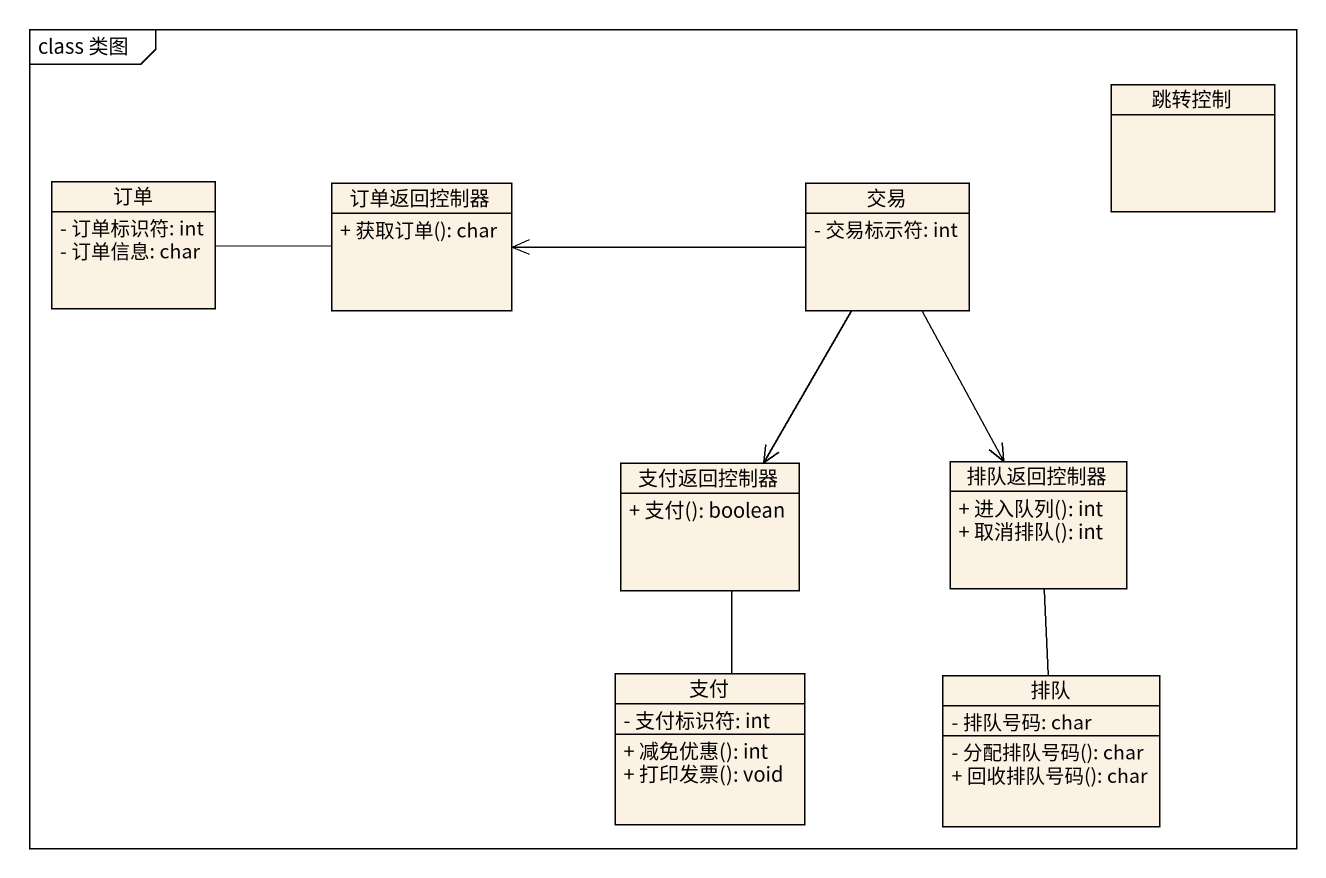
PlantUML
@startuml
mainframe class 类图
hide circle
hide empty members
skinparam classAttributeIconSize 0
class 跳转控制
class 订单 {
  - 订单标识符: int
  - 订单信息: char
}
class 订单返回控制器 {
  + 获取订单(): char
}
class 交易 {
  - 交易标示符: int
}
class 支付返回控制器 {
  + 支付(): boolean
}
class 排队返回控制器 {
  + 进入队列(): int
  + 取消排队(): int
}
class 支付 {
  - 支付标识符: int
  + 减免优惠(): int
  + 打印发票(): void
}
class 排队 {
  - 排队号码: char
  - 分配排队号码(): char
  + 回收排队号码(): char
}
订单返回控制器 -left- 订单
交易 -left-> 订单返回控制器
交易 --> 支付返回控制器
交易 --> 排队返回控制器
支付返回控制器 -- 支付
排队返回控制器 -- 排队
@enduml
